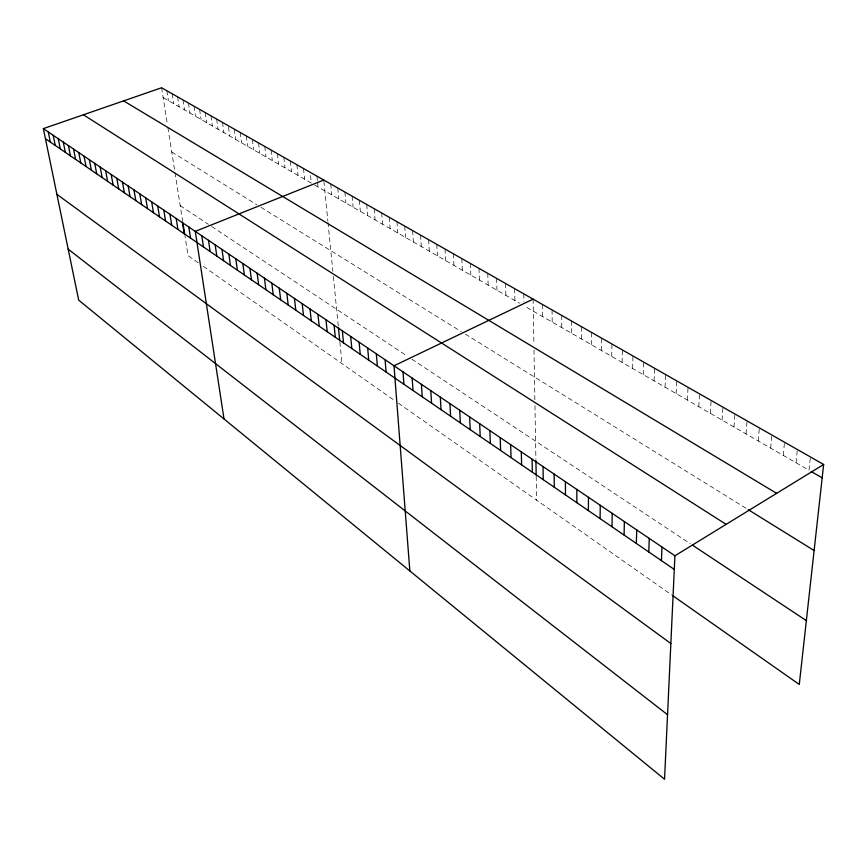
<?xml version="1.0" encoding="UTF-8"?>
<svg xmlns="http://www.w3.org/2000/svg" width="867" height="867" viewBox="0 0 867 867"><rect width="100%" height="100%" fill="white"/><g stroke="black" fill="none" stroke-linecap="round" stroke-linejoin="round"><path stroke-width="0.65" stroke-dasharray="4.33 3.25" d="M581.389 338.921L581.421 326.642M591.37 344.676L591.457 332.354M601.481 350.517L601.622 338.141M611.734 356.424L611.929 344.004M622.116 362.417L622.365 349.943M632.639 368.486L632.943 355.969M643.292 374.642L643.661 362.07M654.097 380.873L654.531 368.247M665.043 387.191L665.542 374.511M676.152 393.596L676.704 380.862M687.401 400.088L688.019 387.311M698.802 406.666L699.496 393.835M710.366 413.342L711.124 400.456M722.092 420.105L722.926 407.176M733.991 426.965L734.891 413.982M746.043 433.923L747.029 420.885M758.278 440.989L759.34 427.886M770.687 448.141L771.825 434.996M783.28 455.413L784.505 442.213M796.058 462.783L797.358 449.529M810.266 458.285L809.019 470.261L524.069 305.845M163.159 97.603L311.307 183.089L310.44 174.7M314.678 185.029L519.496 303.212M171.731 151.953L256.914 204.818M260.902 207.289L461.19 331.562M465.297 334.109L747.148 508.983M180.195 205.642L208.405 224.336M211.613 226.471L406.569 355.676M411.858 359.176L690.327 543.739M198.229 262.755L188.074 255.635L184.996 236.095M203.366 266.364L394.29 400.316M398.332 403.144L671.567 594.849M161.598 87.751L167.483 125.065M167.895 127.622L174.787 171.33M174.993 172.62L182.709 221.584M166.876 90.753L168.415 100.637M172.208 93.777L173.725 103.704M177.572 96.844L179.09 106.793M183.002 99.933L184.508 109.914M188.486 103.043L189.971 113.068M194.013 106.197L195.487 116.254M199.594 109.372L201.057 119.473M205.23 112.58L206.682 122.713M210.93 115.82L212.361 125.986M216.674 119.093L218.094 129.291M222.483 122.399L223.881 132.64M228.52 127.016L229.722 136.011M234.263 129.096L235.629 139.414M240.246 132.499L241.59 142.86M246.282 135.935L247.615 146.328M252.384 139.414L253.695 149.839M258.55 142.914L259.84 153.383M264.771 146.458L266.039 156.97M271.057 150.034L272.314 160.579M277.418 153.654L278.643 164.242M283.834 157.306L285.048 167.927M290.315 160.991L291.507 171.655M296.872 164.73L298.042 175.427M303.493 168.491L304.642 179.241M316.954 176.153L317.441 180.965M317.56 182.168L318.048 186.979M323.9 181.246L327.867 221.139M327.997 222.483L332.852 271.306M333.362 276.465L338.314 326.328M339.886 342.162L342.021 363.641M330.75 183.999L331.801 194.912M337.783 188.009L338.813 198.955M344.903 192.062L345.911 203.051M352.1 196.148L353.075 207.18M359.372 200.288L360.325 211.364M366.73 204.471L367.651 215.59M374.165 208.709L375.053 219.871M381.686 212.989L382.553 224.185M389.283 217.314L390.128 228.563M396.978 221.692L397.79 232.985M404.759 226.114L405.539 237.45M412.627 230.6L413.375 241.98M420.582 235.12L421.297 246.553M428.634 239.704L429.317 251.181M436.784 244.342L437.434 255.852M445.031 249.035L445.638 260.588M453.365 253.782L453.94 265.378M461.808 258.583L462.349 270.233M470.347 263.438L470.846 275.142M478.985 268.358L479.451 280.106M487.742 273.333L488.164 285.124M496.596 278.372L496.975 290.207M505.559 283.476L505.894 295.354M514.63 288.635L514.922 300.567M523.809 293.87L523.982 301.857M533.118 299.158L533.899 344.567M533.996 349.975L534.874 400.446M534.961 405.648L535.893 459.369M536.196 476.351L536.608 500.161M542.536 304.523L542.699 316.596M552.073 309.942L552.181 322.069M561.729 315.436L561.794 327.618M571.516 321.007L571.526 333.231"/><path stroke-width="1.3" d="M576.848 502.687L576.858 489.454M588.39 510.598L588.465 497.3M600.105 518.618L600.257 505.277M611.994 526.768L612.221 513.372M624.077 535.037L624.381 521.587M636.335 543.436L636.725 529.943M648.787 551.965L649.253 538.418M661.434 560.635L661.987 547.023M823.65 464.484L674.927 555.78L664.545 779.249L78.691 300.134L43.35 128.619L161.598 87.751L823.65 464.484L799.276 684.453L672.586 595.564M533.118 299.158L394.008 365.787L409.853 570.963M323.781 180.043L195.27 231.37L224.022 418.989M811.209 471.529L822.165 477.847M123.613 100.886L776.648 493.345M748.221 509.655L814.113 550.534M83.416 114.769L726.123 524.351M692.473 545.159L806.353 620.631M43.35 128.619L674.927 555.78M45.431 138.709L674.288 569.435M56.886 194.316L670.852 643.542M68.19 249.154L667.547 714.711M48.259 131.947L50.329 142.069M53.223 135.295L55.282 145.461M58.241 138.687L60.289 148.886M63.291 142.112L65.339 152.343M68.406 145.569L70.433 155.832M73.565 149.059L75.592 159.365M78.778 152.581L80.794 162.931M84.045 156.147L86.039 166.529M89.366 159.745L91.349 170.16M94.741 163.375L96.714 173.834M100.171 167.049L102.133 177.54M105.655 170.756L107.606 181.29M111.193 174.505L113.133 185.083M116.796 178.299L118.714 188.908M122.453 182.124L124.36 192.767M128.164 185.982L130.061 196.679M133.951 189.895L135.826 200.624M139.782 193.84L141.646 204.612M145.689 197.839L147.531 208.644M151.649 201.87L153.481 212.718M157.686 205.945L159.495 216.837M163.776 210.063L165.575 220.998M169.932 214.236L171.72 225.203M176.164 218.451L177.93 229.462M182.915 222.917L184.79 234.794M182.46 222.711L184.205 233.765M188.833 227.013L190.556 238.111M201.827 235.813L203.517 246.987M208.47 240.3L210.139 251.517M215.179 244.841L216.826 256.101M221.974 249.425L223.599 260.739M228.845 254.074L230.449 265.432M235.791 258.778L237.374 270.179M242.825 263.535L244.375 274.969M249.934 268.347L251.463 279.835M257.131 273.213L258.637 284.744M264.413 278.134L265.898 289.719M271.794 283.119L273.246 294.747M279.25 288.169L280.67 299.83M286.804 293.274L288.191 304.989M294.444 298.443L295.81 310.202M302.182 303.678L303.515 315.48M310.007 308.977L311.318 320.823M317.94 314.331L319.219 326.23M325.97 319.771L327.217 331.714M334.098 325.266L335.312 337.252M338.444 327.628L339.756 340.818M342.335 330.836L343.505 342.877M350.669 336.472L351.818 348.556M359.111 342.183L360.217 354.321M367.673 347.97L368.735 360.152M376.332 353.834L377.362 366.058M385.111 359.772L386.108 372.051M403.025 371.878L403.935 384.254M412.15 378.055L413.028 390.486M421.405 384.319L422.24 396.793M430.791 390.659L431.571 403.188M440.306 397.097L441.032 409.668M449.94 403.61L450.623 416.236M459.716 410.221L460.344 422.901M469.621 416.919L470.207 429.653M479.668 423.725L480.199 436.502M489.855 430.606L490.343 443.438M500.194 437.597L500.617 450.482M510.674 444.684L511.042 457.624M521.305 451.88L521.62 464.864M532.1 459.174L532.338 472.212M535.925 460.67L536.174 475.029M543.035 466.576L543.23 479.668M554.143 474.086L554.273 487.232M565.414 481.716L565.468 494.905"/></g></svg>
